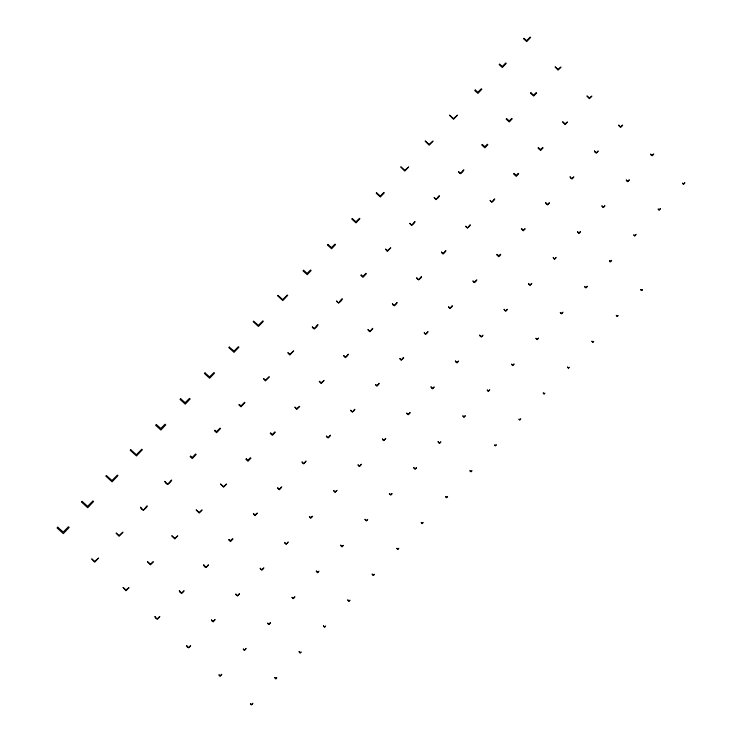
<?xml version="1.0" encoding="UTF-8"?>
<svg xmlns="http://www.w3.org/2000/svg" width="742" height="742" viewBox="0 0 742 742"><rect width="100%" height="100%" fill="white"/><g stroke="black" fill="none" stroke-linecap="round" stroke-linejoin="round"><path stroke-width="1.11" d="M57.728 527.219L57.051 527.933L63.32 533.637L69.182 527.423L68.459 526.764L63.209 532.06L57.728 527.219M82.056 501.388L81.444 502.028L87.714 507.741L93.566 501.527L92.917 500.933L87.658 506.294L82.056 501.388M106.384 475.548L105.828 476.132L112.098 481.846L117.959 475.631L117.366 475.093L111.996 480.51L106.384 475.548M130.713 449.717L130.221 450.236L136.491 455.95L142.343 449.735L141.824 449.253L136.389 454.744L130.713 449.717M156.33 424.582L155.653 425.296L160.884 430.054L165.754 424.869L165.039 424.211L160.828 428.449L156.33 424.582M180.649 398.751L180.046 399.4L185.268 404.158L190.147 398.973L189.498 398.38L185.166 402.683L180.649 398.751M204.987 372.911L204.43 373.504L209.661 378.253L214.54 373.078L213.946 372.54L209.55 376.899L204.987 372.911M229.306 347.089L228.824 347.599L234.045 352.357L238.924 347.182L238.405 346.709L234.008 351.133L229.306 347.089M253.634 321.258L253.208 321.703L258.439 326.461L263.317 321.286L262.853 320.869L258.337 325.358L253.634 321.258M277.962 295.418L277.601 295.808L282.823 300.566L287.701 295.39L287.312 295.028L282.795 299.592L277.962 295.418M303.589 270.283L303.033 270.867L307.216 274.67L311.121 270.524L310.527 269.986L307.142 273.371L303.589 270.283M327.908 244.452L327.426 244.971L331.6 248.774L335.505 244.628L334.985 244.155L331.479 247.596L327.908 244.452M352.237 218.621L351.81 219.075L355.993 222.878L359.898 218.732L359.434 218.315L355.928 221.83L352.237 218.621M376.565 192.79L376.203 193.17L380.377 196.982L384.282 192.837L383.892 192.484L380.321 196.055L376.565 192.79M400.893 166.95L404.77 171.087L408.675 166.941L404.77 170.28L400.893 166.95M425.249 141.091L429.164 145.191L433.059 141.045L429.108 144.449L425.249 141.091M449.615 115.223L453.548 119.286L457.452 115.149L453.548 118.609L449.615 115.223M475.288 90.023L474.806 90.543L477.941 93.39L481.836 89.253L481.317 88.771L477.894 92.258L475.288 90.023M499.616 64.192L499.19 64.647L502.325 67.494L506.229 63.358L505.775 62.94L502.288 66.483L499.616 64.192M523.945 38.361L523.583 38.742L526.718 41.598L530.613 37.452L530.224 37.1L526.737 40.699L523.945 38.361M91.85 559.004L94.679 562.186L98.584 558.04L94.651 561.416L91.85 559.004M116.206 533.136L119.063 536.281L122.968 532.144L119.1 535.576L116.206 533.136M140.563 507.278L143.456 510.385C152.351 497.938 143.364 515.95 140.563 507.278M164.919 481.41L167.84 484.489C176.828 472.19 167.655 490.165 164.919 481.41M482.254 144.458L481.762 144.978L484.906 147.834L487.828 144.727L487.308 144.254L484.86 146.693L482.254 144.458M506.582 118.627L506.155 119.082L509.29 121.938L512.221 118.831L511.757 118.414L509.253 120.918L506.582 118.627M530.91 92.796L530.549 93.186L533.683 96.043L536.605 92.936L536.216 92.574L533.591 95.152L530.91 92.796M555.239 66.966L558.067 70.147L560.998 67.04L558.04 69.377L555.239 66.966M190.629 456.172L190.147 456.692L192.234 458.593L196.138 454.447L195.61 453.974L192.308 457.434L190.629 456.172M214.957 430.341L214.531 430.796L216.627 432.697L220.522 428.551L220.068 428.134L216.701 431.658L214.957 430.341M239.286 404.511L238.924 404.9L241.011 406.802L244.916 402.656L244.526 402.303L241.094 405.893L239.286 404.511M263.614 378.68L265.404 380.906L269.3 376.76L265.488 380.117L263.614 378.68M287.97 352.812L289.788 355.01L293.693 350.864L289.872 354.286L287.97 352.812M312.336 326.953L314.181 329.114C322.343 317.196 315.229 333.037 312.336 326.953M336.692 301.085L338.565 303.218C346.802 291.309 339.53 307.29 336.692 301.085M361.233 275.022L360.862 275.412L362.959 277.313L366.372 273.696L365.982 273.334L363.033 276.404L361.233 275.022M385.562 249.191L387.343 251.417L390.756 247.791L387.38 250.648L385.562 249.191M409.89 223.361L411.736 225.522C418.998 214.995 412.431 229.204 409.89 223.361M434.246 197.502L436.12 199.626C443.456 189.117 436.732 203.438 434.246 197.502M458.602 171.634L460.513 173.73C467.924 163.231 461.023 177.663 458.602 171.634M123.172 587.581L126.029 590.725L128.96 587.618L125.955 590.02L123.172 587.581M147.528 561.713L150.422 564.829L153.344 561.722L150.394 564.189L147.528 561.713M171.884 535.854L174.806 538.933L177.737 535.826L174.732 538.349L171.884 535.854M196.25 509.986L199.199 513.037L202.121 509.93L199.181 512.518L196.25 509.986M220.606 484.118L223.583 487.142L226.514 484.034L223.574 486.678L220.606 484.118M514.067 173.545L513.64 173.999L516.256 176.373L518.695 173.786L518.241 173.368L516.163 175.362L514.067 173.545M538.395 147.714L538.033 148.103L540.64 150.478L543.079 147.89L542.69 147.537L540.556 149.587L538.395 147.714M562.724 121.883L565.033 124.582L567.472 121.994L565.005 123.812L562.724 121.883M587.052 96.052L589.426 98.686L591.866 96.098L589.343 98.046L587.052 96.052M246.316 458.89L245.89 459.335L247.976 461.246L250.907 458.139L250.444 457.721L247.995 460.216L246.316 458.89M270.644 433.05L270.273 433.439L272.37 435.341L275.291 432.234L274.902 431.881L272.388 434.45L270.644 433.05M294.973 407.219L296.754 409.445L299.685 406.338L296.726 408.684L294.973 407.219M319.329 381.36L321.147 383.549L324.068 380.442L321.175 382.844L319.329 381.36M343.685 355.492L345.531 357.653C351.912 348.48 345.893 361.039 343.685 355.492M368.041 329.624L369.924 331.757C376.333 322.612 370.23 335.263 368.041 329.624M392.407 303.766L394.308 305.862C400.856 296.735 394.41 309.535 392.407 303.766M416.763 277.898L418.701 279.966C425.212 270.849 418.915 283.722 416.763 277.898M441.499 252.141L443.085 254.07C449.281 245.064 443.707 257.047 441.499 252.141M465.828 226.31L467.479 228.174C473.804 219.159 467.933 231.448 465.828 226.31M490.193 200.451L491.863 202.278C498.188 193.282 492.373 205.627 490.193 200.451M154.985 616.667L157.387 619.273C163.361 611.25 156.673 623.289 154.985 616.667M179.341 590.799L181.771 593.368C187.633 585.726 180.983 597.412 179.341 590.799M203.707 564.931L206.165 567.472C212.054 559.811 205.367 571.628 203.707 564.931M497.103 254.423L496.741 254.812L498.828 256.713L500.785 254.645L500.386 254.283L498.8 255.86L497.103 254.423M521.431 228.592L523.221 230.818L525.169 228.749L523.138 230.085L521.431 228.592M545.76 202.761L547.605 204.922C552.057 198.847 547.142 207.714 545.76 202.761M570.125 176.893L571.999 179.026C576.506 172.932 571.479 181.966 570.125 176.893M594.481 151.034L596.383 153.13C600.937 147.046 595.854 156.154 594.481 151.034M618.837 125.166L620.776 127.234C625.385 121.141 620.201 130.379 618.837 125.166M229.093 539.527L228.721 539.916L230.549 541.577L232.988 538.989L232.598 538.636L230.604 540.695L229.093 539.527M253.421 513.696L254.942 515.681L257.381 513.093L254.998 514.92L253.421 513.696M277.749 487.865L279.326 489.785C284.78 482.012 279.437 492.595 277.749 487.865M302.077 462.025L303.719 463.889C309.126 456.209 303.895 466.903 302.077 462.025M326.434 436.166L328.112 437.993C333.603 430.332 328.196 441.138 326.434 436.166M350.79 410.298L352.496 412.098C358.015 404.473 352.524 415.39 350.79 410.298M375.563 384.514L376.89 386.202C382.065 378.633 377.381 388.558 375.563 384.514M399.919 358.646L401.274 360.306C406.458 352.765 401.774 362.782 399.919 358.646M424.276 332.787L425.667 334.401C430.926 326.87 426.066 337.035 424.276 332.787M448.641 306.919L450.051 308.505C455.384 300.983 450.348 311.288 448.641 306.919M472.997 281.051L474.444 282.609C479.824 275.115 474.685 285.494 472.997 281.051M186.771 645.781L188.737 647.812C193.504 641.682 187.939 651.216 186.771 645.781M211.544 619.987L213.13 621.917C217.768 615.424 212.898 624.514 211.544 619.987M235.873 594.157L237.514 596.021C242.244 589.593 237.162 598.896 235.873 594.157M260.229 568.298L261.907 570.125C266.656 563.781 261.444 573.112 260.229 568.298M284.585 542.43L286.291 544.229C290.92 538.015 285.967 547.234 284.585 542.43M431.046 386.925L432.632 388.845C436.444 383.549 432.308 391.099 431.046 386.925M455.402 361.057L457.016 362.949C460.893 357.663 456.645 365.305 455.402 361.057M479.759 335.189L481.41 337.053C485.37 331.748 480.946 339.595 479.759 335.189M504.115 309.331L505.794 311.158C509.819 305.825 505.256 313.875 504.115 309.331M528.48 283.463L530.187 285.262C534.305 279.929 529.528 288.091 528.48 283.463M309.423 516.58L310.685 518.333L312.632 516.256L310.712 517.591L309.423 516.58M333.752 490.75L335.069 492.428L337.026 490.36L335.106 491.816L333.752 490.75M358.08 464.919L359.462 466.532C363.868 460.263 359.555 468.898 358.08 464.919M382.436 439.051L383.855 440.637C388.279 434.422 383.883 443.132 382.436 439.051M406.792 413.183L408.239 414.741C412.738 408.573 408.174 417.403 406.792 413.183M553.254 257.678L554.571 259.366C558.234 254.154 554.571 261.249 553.254 257.678M577.61 231.81L578.964 233.461C582.711 228.258 578.843 235.52 577.61 231.81M601.966 205.951L603.348 207.565C607.16 202.343 603.172 209.763 601.966 205.951M626.322 180.083L627.741 181.669C631.637 176.448 627.454 183.979 626.322 180.083M650.688 154.215L652.125 155.774C656.039 150.524 651.912 158.231 650.688 154.215M316.324 571.08L317.65 572.768C320.702 568.715 317.483 574.197 316.324 571.08M340.68 545.222L342.034 546.873C345.123 542.764 341.765 548.524 340.68 545.222M365.045 519.354L366.427 520.977C369.572 516.831 366.084 522.776 365.045 519.354M389.402 493.486L390.811 495.081C393.946 490.935 390.524 496.992 389.402 493.486M413.758 467.627L415.205 469.185C418.414 465.002 414.843 471.226 413.758 467.627M438.114 441.759L439.589 443.289C442.826 439.116 439.162 445.515 438.114 441.759M219.029 674.905L220.096 676.361C223.787 670.944 220.318 677.965 219.029 674.905M243.357 649.074L244.48 650.456C248.329 644.946 244.619 652.339 243.357 649.074M267.714 623.215L268.873 624.56C272.768 619.088 268.919 626.582 267.714 623.215M292.079 597.347L293.257 598.664C297.19 593.257 293.201 600.816 292.079 597.347M462.915 415.937L463.982 417.394C467.098 412.979 463.954 418.794 462.915 415.937M487.281 390.079L488.375 391.488C491.501 387.083 488.384 393.01 487.281 390.079M511.637 364.211L512.759 365.593C515.95 361.15 512.703 367.271 511.637 364.211M535.993 338.352L537.152 339.697C540.408 335.254 537.032 341.496 535.993 338.352M560.349 312.484L561.536 313.801C564.885 309.349 561.304 315.74 560.349 312.484M584.715 286.616L585.93 287.905C589.269 283.435 585.8 289.946 584.715 286.616M609.516 260.794L610.314 262.009C613.254 257.659 610.61 263.113 609.516 260.794M633.844 234.964L634.707 236.114C637.73 231.736 634.957 237.449 633.844 234.964M658.2 209.105L659.091 210.218C662.254 205.636 659.313 211.711 658.2 209.105M682.557 183.237L683.484 184.322C686.619 179.926 683.66 185.917 682.557 183.237M274.772 677.557L275.838 679.004C278.343 675.6 275.699 680.136 274.772 677.557M299.1 651.726L300.222 653.108C302.782 649.667 300 654.518 299.1 651.726M323.456 625.858L324.616 627.213C327.259 623.725 324.291 628.771 323.456 625.858M347.822 599.99L349 601.317C351.652 597.82 348.694 603.005 347.822 599.99M372.178 574.132L373.393 575.421C376.064 571.915 373.013 577.276 372.178 574.132M250.49 703.852L251.445 704.9C254.673 700.355 251.594 706.653 250.49 703.852M396.914 548.375L397.777 549.516C400.235 546.121 397.786 550.638 396.914 548.375M421.28 522.507L422.17 523.62C424.619 520.207 422.198 524.854 421.28 522.507M445.636 496.648L446.554 497.724C449.068 494.274 446.517 499.116 445.636 496.648M469.992 470.78L470.947 471.829C473.489 468.369 470.836 473.377 469.992 470.78M543.255 392.991L544.118 394.141C546.131 391.433 543.988 395.059 543.255 392.991M567.611 367.132L568.502 368.245C570.533 365.509 568.316 369.321 567.611 367.132M591.968 341.264L592.895 342.35C594.982 339.586 592.635 343.574 591.968 341.264M616.324 315.396L617.279 316.454C619.375 313.68 617.038 317.808 616.324 315.396M640.689 289.538L641.672 290.549C643.815 287.775 641.348 292.051 640.689 289.538M494.673 445.089L495.331 445.933C497.641 442.575 495.693 446.907 494.673 445.089M519.029 419.221L519.725 420.037C522.09 416.642 520.012 421.15 519.029 419.221"/></g></svg>
